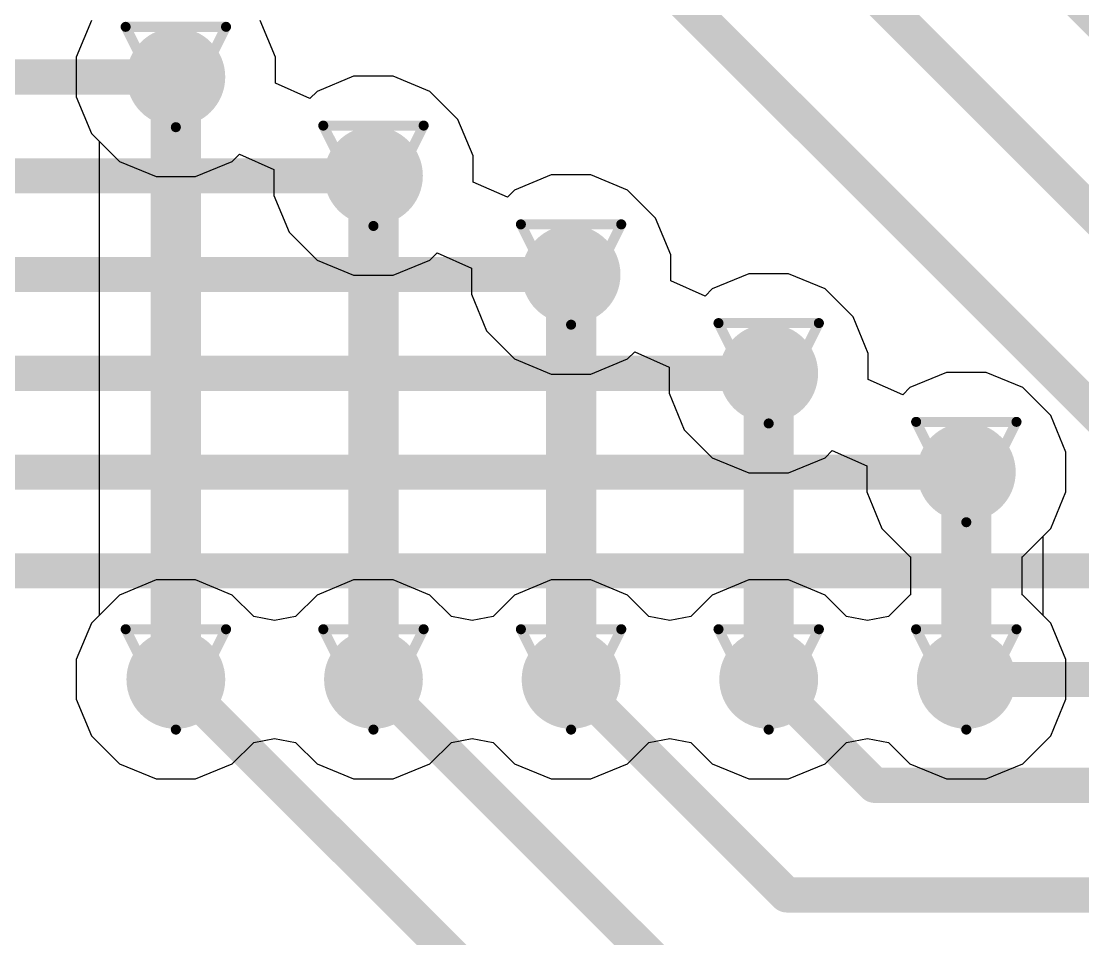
# Model space of a CAD drawing. Header units: inches. Extents: x 0 to 12.2, y 0 to 7.
# Drawn here: x 0.2645 to 0.476, y 2.6924 to 2.8753 of the extents above; entities that cross this region are included whole.
import ezdxf

# ---------------------------------------------------------------- set-up
doc = ezdxf.new("R2010")
doc.units = ezdxf.units.IN
doc.header["$MEASUREMENT"] = 0
for name, color, linetype in [('Bottom Layer', 5, 'Continuous'), ('Drill Drawing', 1, 'Continuous'), ('Layer 1', 16, 'Continuous'), ('Layer 2', 76, 'Continuous'), ('Top Layer', 1, 'Continuous'), ('Via Holes', 16, 'Continuous')]:
    doc.layers.add(name, color=color, linetype=linetype)

msp = doc.modelspace()

# ---------------------------------------------------------------- hatches: boundary and pattern name
at = {"layer": 'Bottom Layer'}
h = msp.add_hatch(color=5, dxfattribs=at)
edge = h.paths.add_edge_path()
edge.add_arc((0.2952741, 2.864175), 0.0098425, 0, 360)
h = msp.add_hatch(color=5, dxfattribs=at)
edge = h.paths.add_edge_path()
edge.add_arc((0.3346442, 2.84449), 0.0098425, 0, 360)
h = msp.add_hatch(color=5, dxfattribs=at)
edge = h.paths.add_edge_path()
edge.add_arc((0.3740142, 2.8248049), 0.0098425, 0, 360)
h = msp.add_hatch(color=5, dxfattribs=at)
edge = h.paths.add_edge_path()
edge.add_arc((0.4133843, 2.8051199), 0.0098425, 0, 360)
h = msp.add_hatch(color=5, dxfattribs=at)
edge = h.paths.add_edge_path()
edge.add_arc((0.4527557, 2.7854362), 0.0098425, 0, 360)
h = msp.add_hatch(color=5, dxfattribs=at)
edge = h.paths.add_edge_path()
edge.add_arc((0.2952754, 2.7440976), 0.0098425, 0, 360)
h = msp.add_hatch(color=5, dxfattribs=at)
edge = h.paths.add_edge_path()
edge.add_arc((0.3346455, 2.7440976), 0.0098425, 0, 360)
h = msp.add_hatch(color=5, dxfattribs=at)
edge = h.paths.add_edge_path()
edge.add_arc((0.3740155, 2.7440976), 0.0098425, 0, 360)
h = msp.add_hatch(color=5, dxfattribs=at)
edge = h.paths.add_edge_path()
edge.add_arc((0.4133856, 2.7440976), 0.0098425, 0, 360)
h = msp.add_hatch(color=5, dxfattribs=at)
edge = h.paths.add_edge_path()
edge.add_arc((0.4527557, 2.7440976), 0.0098425, 0, 360)
at = {"layer": 'Layer 1'}
h = msp.add_hatch(color=16, dxfattribs=at)
edge = h.paths.add_edge_path()
edge.add_arc((0.2952741, 2.864175), 0.0098425, 0, 360)
h = msp.add_hatch(color=16, dxfattribs=at)
edge = h.paths.add_edge_path()
edge.add_arc((0.3346442, 2.84449), 0.0098425, 0, 360)
h = msp.add_hatch(color=16, dxfattribs=at)
edge = h.paths.add_edge_path()
edge.add_arc((0.3740142, 2.8248049), 0.0098425, 0, 360)
h = msp.add_hatch(color=16, dxfattribs=at)
edge = h.paths.add_edge_path()
edge.add_arc((0.4133843, 2.8051199), 0.0098425, 0, 360)
h = msp.add_hatch(color=16, dxfattribs=at)
edge = h.paths.add_edge_path()
edge.add_arc((0.4527557, 2.7854362), 0.0098425, 0, 360)
h = msp.add_hatch(color=16, dxfattribs=at)
edge = h.paths.add_edge_path()
edge.add_arc((0.2952754, 2.7440976), 0.0098425, 0, 360)
h = msp.add_hatch(color=16, dxfattribs=at)
edge = h.paths.add_edge_path()
edge.add_arc((0.3346455, 2.7440976), 0.0098425, 0, 360)
h = msp.add_hatch(color=16, dxfattribs=at)
edge = h.paths.add_edge_path()
edge.add_arc((0.3740155, 2.7440976), 0.0098425, 0, 360)
h = msp.add_hatch(color=16, dxfattribs=at)
edge = h.paths.add_edge_path()
edge.add_arc((0.4133856, 2.7440976), 0.0098425, 0, 360)
h = msp.add_hatch(color=16, dxfattribs=at)
edge = h.paths.add_edge_path()
edge.add_arc((0.4527557, 2.7440976), 0.0098425, 0, 360)
at = {"layer": 'Layer 2'}
h = msp.add_hatch(color=76, dxfattribs=at)
edge = h.paths.add_edge_path()
edge.add_arc((0.2952741, 2.864175), 0.0098425, 0, 360)
h = msp.add_hatch(color=76, dxfattribs=at)
edge = h.paths.add_edge_path()
edge.add_arc((0.3346442, 2.84449), 0.0098425, 0, 360)
h = msp.add_hatch(color=76, dxfattribs=at)
edge = h.paths.add_edge_path()
edge.add_arc((0.3740142, 2.8248049), 0.0098425, 0, 360)
h = msp.add_hatch(color=76, dxfattribs=at)
edge = h.paths.add_edge_path()
edge.add_arc((0.4133843, 2.8051199), 0.0098425, 0, 360)
h = msp.add_hatch(color=76, dxfattribs=at)
edge = h.paths.add_edge_path()
edge.add_arc((0.4527557, 2.7854362), 0.0098425, 0, 360)
h = msp.add_hatch(color=76, dxfattribs=at)
edge = h.paths.add_edge_path()
edge.add_arc((0.2952754, 2.7440976), 0.0098425, 0, 360)
h = msp.add_hatch(color=76, dxfattribs=at)
edge = h.paths.add_edge_path()
edge.add_arc((0.3346455, 2.7440976), 0.0098425, 0, 360)
h = msp.add_hatch(color=76, dxfattribs=at)
edge = h.paths.add_edge_path()
edge.add_arc((0.3740155, 2.7440976), 0.0098425, 0, 360)
h = msp.add_hatch(color=76, dxfattribs=at)
edge = h.paths.add_edge_path()
edge.add_arc((0.4133856, 2.7440976), 0.0098425, 0, 360)
h = msp.add_hatch(color=76, dxfattribs=at)
edge = h.paths.add_edge_path()
edge.add_arc((0.4527557, 2.7440976), 0.0098425, 0, 360)
at = {"layer": 'Top Layer'}
h = msp.add_hatch(color=1, dxfattribs=at)
edge = h.paths.add_edge_path()
edge.add_arc((0.2952741, 2.864175), 0.0098425, 0, 360)
h = msp.add_hatch(color=1, dxfattribs=at)
edge = h.paths.add_edge_path()
edge.add_arc((0.3346442, 2.84449), 0.0098425, 0, 360)
h = msp.add_hatch(color=1, dxfattribs=at)
edge = h.paths.add_edge_path()
edge.add_arc((0.3740142, 2.8248049), 0.0098425, 0, 360)
h = msp.add_hatch(color=1, dxfattribs=at)
edge = h.paths.add_edge_path()
edge.add_arc((0.4133843, 2.8051199), 0.0098425, 0, 360)
h = msp.add_hatch(color=1, dxfattribs=at)
edge = h.paths.add_edge_path()
edge.add_arc((0.4527557, 2.7854362), 0.0098425, 0, 360)
h = msp.add_hatch(color=1, dxfattribs=at)
edge = h.paths.add_edge_path()
edge.add_arc((0.2952754, 2.7440976), 0.0098425, 0, 360)
h = msp.add_hatch(color=1, dxfattribs=at)
edge = h.paths.add_edge_path()
edge.add_arc((0.3346455, 2.7440976), 0.0098425, 0, 360)
h = msp.add_hatch(color=1, dxfattribs=at)
edge = h.paths.add_edge_path()
edge.add_arc((0.3740155, 2.7440976), 0.0098425, 0, 360)
h = msp.add_hatch(color=1, dxfattribs=at)
edge = h.paths.add_edge_path()
edge.add_arc((0.4133856, 2.7440976), 0.0098425, 0, 360)
h = msp.add_hatch(color=1, dxfattribs=at)
edge = h.paths.add_edge_path()
edge.add_arc((0.4527557, 2.7440976), 0.0098425, 0, 360)
at = {"layer": 'Via Holes'}
h = msp.add_hatch(color=7, dxfattribs=at)
edge = h.paths.add_edge_path()
edge.add_arc((0.2952741, 2.864175), 0.0059055, 0, 360)
h = msp.add_hatch(color=7, dxfattribs=at)
edge = h.paths.add_edge_path()
edge.add_arc((0.3346442, 2.84449), 0.0059055, 0, 360)
h = msp.add_hatch(color=7, dxfattribs=at)
edge = h.paths.add_edge_path()
edge.add_arc((0.3740142, 2.8248049), 0.0059055, 0, 360)
h = msp.add_hatch(color=7, dxfattribs=at)
edge = h.paths.add_edge_path()
edge.add_arc((0.4133843, 2.8051199), 0.0059055, 0, 360)
h = msp.add_hatch(color=7, dxfattribs=at)
edge = h.paths.add_edge_path()
edge.add_arc((0.4527557, 2.7854362), 0.0059055, 0, 360)
h = msp.add_hatch(color=7, dxfattribs=at)
edge = h.paths.add_edge_path()
edge.add_arc((0.2952754, 2.7440976), 0.0059055, 0, 360)
h = msp.add_hatch(color=7, dxfattribs=at)
edge = h.paths.add_edge_path()
edge.add_arc((0.3346455, 2.7440976), 0.0059055, 0, 360)
h = msp.add_hatch(color=7, dxfattribs=at)
edge = h.paths.add_edge_path()
edge.add_arc((0.3740155, 2.7440976), 0.0059055, 0, 360)
h = msp.add_hatch(color=7, dxfattribs=at)
edge = h.paths.add_edge_path()
edge.add_arc((0.4133856, 2.7440976), 0.0059055, 0, 360)
h = msp.add_hatch(color=7, dxfattribs=at)
edge = h.paths.add_edge_path()
edge.add_arc((0.4527557, 2.7440976), 0.0059055, 0, 360)

# ---------------------------------------------------------------- linework, layer by layer
at = {"layer": 'Bottom Layer'}
for p, q in [((0.2784525, 2.8754149), (0.2754316, 2.8681219)), ((0.3151166, 2.8681219), (0.3120957, 2.8754149)), ((0.2754316, 2.8681219), (0.2754316, 2.8602281)), ((0.3151166, 2.8629235), (0.3151166, 2.8681219)), ((0.3306973, 2.8643325), (0.3234043, 2.8613116)), ((0.3385911, 2.8643325), (0.3306973, 2.8643325)), ((0.3458841, 2.8613116), (0.3385911, 2.8643325)), ((0.3219723, 2.8598796), (0.3151166, 2.8629235)), ((0.2754316, 2.8602281), (0.2784525, 2.8529351)), ((0.3234043, 2.8613116), (0.3219723, 2.8598796)), ((0.3514658, 2.8557299), (0.3458841, 2.8613116)), ((0.3544867, 2.8484369), (0.3514658, 2.8557299)), ((0.2784525, 2.8529351), (0.2799802, 2.8514074)), ((0.2799802, 2.8514074), (0.2799802, 2.7568639)), ((0.3544867, 2.8432385), (0.3544867, 2.8484369)), ((0.3700673, 2.8446474), (0.3627743, 2.8416265)), ((0.3779611, 2.8446474), (0.3700673, 2.8446474)), ((0.3852541, 2.8416265), (0.3779611, 2.8446474)), ((0.3613424, 2.8401946), (0.3544867, 2.8432385)), ((0.3627743, 2.8416265), (0.3613424, 2.8401946)), ((0.3908358, 2.8360448), (0.3852541, 2.8416265)), ((0.3938567, 2.8287518), (0.3908358, 2.8360448)), ((0.3938567, 2.8235534), (0.3938567, 2.8287518)), ((0.4007124, 2.8205095), (0.3938567, 2.8235534)), ((0.4094374, 2.8249624), (0.4021444, 2.8219415)), ((0.4173312, 2.8249624), (0.4094374, 2.8249624)), ((0.4246242, 2.8219415), (0.4173312, 2.8249624)), ((0.4021444, 2.8219415), (0.4007124, 2.8205095)), ((0.4302059, 2.8163598), (0.4246242, 2.8219415)), ((0.4332268, 2.8090668), (0.4302059, 2.8163598)), ((0.4332268, 2.8038684), (0.4332268, 2.8090668)), ((0.4488088, 2.8052787), (0.4415158, 2.8022578)), ((0.4567026, 2.8052787), (0.4488088, 2.8052787)), ((0.4639956, 2.8022578), (0.4567026, 2.8052787)), ((0.4400825, 2.8008245), (0.4332268, 2.8038684)), ((0.4415158, 2.8022578), (0.4400825, 2.8008245)), ((0.4695773, 2.7966761), (0.4639956, 2.8022578)), ((0.4725982, 2.7893831), (0.4695773, 2.7966761)), ((0.4725982, 2.7814893), (0.4725982, 2.7893831)), ((0.4695773, 2.7741963), (0.4725982, 2.7814893)), ((0.4680496, 2.7726686), (0.4695773, 2.7741963)), ((0.4680496, 2.7568652), (0.4680496, 2.7726686)), ((0.2799802, 2.7568639), (0.2784538, 2.7553375)), ((0.4695773, 2.7553375), (0.4680496, 2.7568652)), ((0.2784538, 2.7553375), (0.2754329, 2.7480445)), ((0.4725982, 2.7480445), (0.4695773, 2.7553375)), ((0.2754329, 2.7480445), (0.2754329, 2.7401507)), ((0.4725982, 2.7401507), (0.4725982, 2.7480445)), ((0.2754329, 2.7401507), (0.2784538, 2.7328577)), ((0.4695773, 2.7328577), (0.4725982, 2.7401507)), ((0.2784538, 2.7328577), (0.2840355, 2.727276)), ((0.4639956, 2.727276), (0.4695773, 2.7328577)), ((0.3065153, 2.727276), (0.3107889, 2.7315496)), ((0.3107889, 2.7315496), (0.3149605, 2.7323252)), ((0.3149605, 2.7323252), (0.319132, 2.7315496)), ((0.319132, 2.7315496), (0.3234056, 2.727276)), ((0.3458854, 2.727276), (0.3501589, 2.7315495)), ((0.3501589, 2.7315495), (0.3543305, 2.7323252)), ((0.3543305, 2.7323252), (0.3585021, 2.7315495)), ((0.3585021, 2.7315495), (0.3627756, 2.727276)), ((0.3852554, 2.727276), (0.389529, 2.7315496)), ((0.389529, 2.7315496), (0.3937006, 2.7323252)), ((0.3937006, 2.7323252), (0.3978721, 2.7315496)), ((0.3978721, 2.7315496), (0.4021457, 2.727276)), ((0.4246255, 2.727276), (0.4288991, 2.7315496)), ((0.4288991, 2.7315496), (0.4330707, 2.7323252)), ((0.4330707, 2.7323252), (0.4372422, 2.7315496)), ((0.4372422, 2.7315496), (0.4415158, 2.727276)), ((0.2840355, 2.727276), (0.2913285, 2.7242551)), ((0.2992223, 2.7242551), (0.3065153, 2.727276)), ((0.3234056, 2.727276), (0.3306986, 2.7242551)), ((0.3385924, 2.7242551), (0.3458854, 2.727276)), ((0.3627756, 2.727276), (0.3700686, 2.7242551)), ((0.3779624, 2.7242551), (0.3852554, 2.727276)), ((0.4021457, 2.727276), (0.4094387, 2.7242551)), ((0.4173325, 2.7242551), (0.4246255, 2.727276)), ((0.4415158, 2.727276), (0.4488088, 2.7242551)), ((0.4567026, 2.7242551), (0.4639956, 2.727276)), ((0.2913285, 2.7242551), (0.2992223, 2.7242551)), ((0.3306986, 2.7242551), (0.3385924, 2.7242551)), ((0.3700686, 2.7242551), (0.3779624, 2.7242551)), ((0.4094387, 2.7242551), (0.4173325, 2.7242551)), ((0.4488088, 2.7242551), (0.4567026, 2.7242551))]:
    msp.add_line(p, q, dxfattribs=at)
for points in [[(0.2952741, 2.7440989, 0.01, 0.01, 0), (0.2952741, 2.864175, 0.01, 0.01, 0)], [(0.3346442, 2.7440989, 0.01, 0.01, 0), (0.3346442, 2.84449, 0.01, 0.01, 0)], [(0.3740142, 2.7440989, 0.01, 0.01, 0), (0.3740142, 2.8248049, 0.01, 0.01, 0)], [(0.4133843, 2.7440989, 0.01, 0.01, 0), (0.4133843, 2.8051199, 0.01, 0.01, 0)], [(0.4527557, 2.7440976, 0.01, 0.01, 0), (0.4527557, 2.7854362, 0.01, 0.01, 0)], [(0.2952741, 2.7440989, 0.01, 0.01, 0), (0.2952754, 2.7440976, 0.01, 0.01, 0)], [(0.3346442, 2.7440989, 0.01, 0.01, 0), (0.3346455, 2.7440976, 0.01, 0.01, 0)], [(0.3740142, 2.7440989, 0.01, 0.01, 0), (0.3740155, 2.7440976, 0.01, 0.01, 0)], [(0.4133843, 2.7440989, 0.01, 0.01, 0), (0.4133856, 2.7440976, 0.01, 0.01, 0)]]:
    msp.add_lwpolyline(points, format="xyseb", dxfattribs=at)
for points in [[(0.2927741, 2.864175, 0.005, 0.005, 1), (0.2977741, 2.864175, 0.005, 0.005, 1)], [(0.3321442, 2.84449, 0.005, 0.005, 1), (0.3371442, 2.84449, 0.005, 0.005, 1)], [(0.3715142, 2.8248049, 0.005, 0.005, 1), (0.3765142, 2.8248049, 0.005, 0.005, 1)], [(0.4108843, 2.8051199, 0.005, 0.005, 1), (0.4158843, 2.8051199, 0.005, 0.005, 1)], [(0.4502557, 2.7854362, 0.005, 0.005, 1), (0.4552557, 2.7854362, 0.005, 0.005, 1)], [(0.2927741, 2.7440989, 0.005, 0.005, 1), (0.2977741, 2.7440989, 0.005, 0.005, 1)], [(0.2927741, 2.7440989, 0.005, 0.005, 1), (0.2977741, 2.7440989, 0.005, 0.005, 1)], [(0.2927754, 2.7440976, 0.005, 0.005, 1), (0.2977754, 2.7440976, 0.005, 0.005, 1)], [(0.3321442, 2.7440989, 0.005, 0.005, 1), (0.3371442, 2.7440989, 0.005, 0.005, 1)], [(0.3321442, 2.7440989, 0.005, 0.005, 1), (0.3371442, 2.7440989, 0.005, 0.005, 1)], [(0.3321455, 2.7440976, 0.005, 0.005, 1), (0.3371455, 2.7440976, 0.005, 0.005, 1)], [(0.3715142, 2.7440989, 0.005, 0.005, 1), (0.3765142, 2.7440989, 0.005, 0.005, 1)], [(0.3715142, 2.7440989, 0.005, 0.005, 1), (0.3765142, 2.7440989, 0.005, 0.005, 1)], [(0.3715155, 2.7440976, 0.005, 0.005, 1), (0.3765155, 2.7440976, 0.005, 0.005, 1)], [(0.4108843, 2.7440989, 0.005, 0.005, 1), (0.4158843, 2.7440989, 0.005, 0.005, 1)], [(0.4108843, 2.7440989, 0.005, 0.005, 1), (0.4158843, 2.7440989, 0.005, 0.005, 1)], [(0.4108856, 2.7440976, 0.005, 0.005, 1), (0.4158856, 2.7440976, 0.005, 0.005, 1)], [(0.4502557, 2.7440976, 0.005, 0.005, 1), (0.4552557, 2.7440976, 0.005, 0.005, 1)]]:
    msp.add_lwpolyline(points, format="xyseb", close=True, dxfattribs=at)
at = {"layer": 'Drill Drawing'}
for points in [[(0.2852741, 2.874175, 0.002, 0.002, 0), (0.3052741, 2.874175, 0.002, 0.002, 0)], [(0.2852741, 2.874175, 0.002, 0.002, 0), (0.2952741, 2.854175, 0.002, 0.002, 0)], [(0.2952741, 2.854175, 0.002, 0.002, 0), (0.3052741, 2.874175, 0.002, 0.002, 0)], [(0.3246442, 2.85449, 0.002, 0.002, 0), (0.3446442, 2.85449, 0.002, 0.002, 0)], [(0.3246442, 2.85449, 0.002, 0.002, 0), (0.3346442, 2.83449, 0.002, 0.002, 0)], [(0.3346442, 2.83449, 0.002, 0.002, 0), (0.3446442, 2.85449, 0.002, 0.002, 0)], [(0.3640142, 2.8348049, 0.002, 0.002, 0), (0.3840142, 2.8348049, 0.002, 0.002, 0)], [(0.3640142, 2.8348049, 0.002, 0.002, 0), (0.3740142, 2.8148049, 0.002, 0.002, 0)], [(0.3740142, 2.8148049, 0.002, 0.002, 0), (0.3840142, 2.8348049, 0.002, 0.002, 0)], [(0.4033843, 2.8151199, 0.002, 0.002, 0), (0.4233843, 2.8151199, 0.002, 0.002, 0)], [(0.4033843, 2.8151199, 0.002, 0.002, 0), (0.4133843, 2.7951199, 0.002, 0.002, 0)], [(0.4133843, 2.7951199, 0.002, 0.002, 0), (0.4233843, 2.8151199, 0.002, 0.002, 0)], [(0.4427557, 2.7954362, 0.002, 0.002, 0), (0.4627557, 2.7954362, 0.002, 0.002, 0)], [(0.4427557, 2.7954362, 0.002, 0.002, 0), (0.4527557, 2.7754362, 0.002, 0.002, 0)], [(0.4527557, 2.7754362, 0.002, 0.002, 0), (0.4627557, 2.7954362, 0.002, 0.002, 0)], [(0.2852754, 2.7540976, 0.002, 0.002, 0), (0.3052754, 2.7540976, 0.002, 0.002, 0)], [(0.2852754, 2.7540976, 0.002, 0.002, 0), (0.2952754, 2.7340976, 0.002, 0.002, 0)], [(0.2952754, 2.7340976, 0.002, 0.002, 0), (0.3052754, 2.7540976, 0.002, 0.002, 0)], [(0.3246455, 2.7540976, 0.002, 0.002, 0), (0.3446455, 2.7540976, 0.002, 0.002, 0)], [(0.3246455, 2.7540976, 0.002, 0.002, 0), (0.3346455, 2.7340976, 0.002, 0.002, 0)], [(0.3346455, 2.7340976, 0.002, 0.002, 0), (0.3446455, 2.7540976, 0.002, 0.002, 0)], [(0.3640155, 2.7540976, 0.002, 0.002, 0), (0.3840155, 2.7540976, 0.002, 0.002, 0)], [(0.3640155, 2.7540976, 0.002, 0.002, 0), (0.3740155, 2.7340976, 0.002, 0.002, 0)], [(0.3740155, 2.7340976, 0.002, 0.002, 0), (0.3840155, 2.7540976, 0.002, 0.002, 0)], [(0.4033856, 2.7540976, 0.002, 0.002, 0), (0.4233856, 2.7540976, 0.002, 0.002, 0)], [(0.4033856, 2.7540976, 0.002, 0.002, 0), (0.4133856, 2.7340976, 0.002, 0.002, 0)], [(0.4133856, 2.7340976, 0.002, 0.002, 0), (0.4233856, 2.7540976, 0.002, 0.002, 0)], [(0.4427557, 2.7540976, 0.002, 0.002, 0), (0.4627557, 2.7540976, 0.002, 0.002, 0)], [(0.4427557, 2.7540976, 0.002, 0.002, 0), (0.4527557, 2.7340976, 0.002, 0.002, 0)], [(0.4527557, 2.7340976, 0.002, 0.002, 0), (0.4627557, 2.7540976, 0.002, 0.002, 0)]]:
    msp.add_lwpolyline(points, format="xyseb", dxfattribs=at)
for points in [[(0.2847741, 2.874175, 0.001, 0.001, 1), (0.2857741, 2.874175, 0.001, 0.001, 1)], [(0.2847741, 2.874175, 0.001, 0.001, 1), (0.2857741, 2.874175, 0.001, 0.001, 1)], [(0.3047741, 2.874175, 0.001, 0.001, 1), (0.3057741, 2.874175, 0.001, 0.001, 1)], [(0.3047741, 2.874175, 0.001, 0.001, 1), (0.3057741, 2.874175, 0.001, 0.001, 1)], [(0.2947741, 2.854175, 0.001, 0.001, 1), (0.2957741, 2.854175, 0.001, 0.001, 1)], [(0.2947741, 2.854175, 0.001, 0.001, 1), (0.2957741, 2.854175, 0.001, 0.001, 1)], [(0.3241442, 2.85449, 0.001, 0.001, 1), (0.3251442, 2.85449, 0.001, 0.001, 1)], [(0.3241442, 2.85449, 0.001, 0.001, 1), (0.3251442, 2.85449, 0.001, 0.001, 1)], [(0.3441442, 2.85449, 0.001, 0.001, 1), (0.3451442, 2.85449, 0.001, 0.001, 1)], [(0.3441442, 2.85449, 0.001, 0.001, 1), (0.3451442, 2.85449, 0.001, 0.001, 1)], [(0.3341442, 2.83449, 0.001, 0.001, 1), (0.3351442, 2.83449, 0.001, 0.001, 1)], [(0.3341442, 2.83449, 0.001, 0.001, 1), (0.3351442, 2.83449, 0.001, 0.001, 1)], [(0.3635142, 2.8348049, 0.001, 0.001, 1), (0.3645142, 2.8348049, 0.001, 0.001, 1)], [(0.3635142, 2.8348049, 0.001, 0.001, 1), (0.3645142, 2.8348049, 0.001, 0.001, 1)], [(0.3835142, 2.8348049, 0.001, 0.001, 1), (0.3845142, 2.8348049, 0.001, 0.001, 1)], [(0.3835142, 2.8348049, 0.001, 0.001, 1), (0.3845142, 2.8348049, 0.001, 0.001, 1)], [(0.3735142, 2.8148049, 0.001, 0.001, 1), (0.3745142, 2.8148049, 0.001, 0.001, 1)], [(0.3735142, 2.8148049, 0.001, 0.001, 1), (0.3745142, 2.8148049, 0.001, 0.001, 1)], [(0.4028843, 2.8151199, 0.001, 0.001, 1), (0.4038843, 2.8151199, 0.001, 0.001, 1)], [(0.4028843, 2.8151199, 0.001, 0.001, 1), (0.4038843, 2.8151199, 0.001, 0.001, 1)], [(0.4228843, 2.8151199, 0.001, 0.001, 1), (0.4238843, 2.8151199, 0.001, 0.001, 1)], [(0.4228843, 2.8151199, 0.001, 0.001, 1), (0.4238843, 2.8151199, 0.001, 0.001, 1)], [(0.4128843, 2.7951199, 0.001, 0.001, 1), (0.4138843, 2.7951199, 0.001, 0.001, 1)], [(0.4128843, 2.7951199, 0.001, 0.001, 1), (0.4138843, 2.7951199, 0.001, 0.001, 1)], [(0.4422557, 2.7954362, 0.001, 0.001, 1), (0.4432557, 2.7954362, 0.001, 0.001, 1)], [(0.4422557, 2.7954362, 0.001, 0.001, 1), (0.4432557, 2.7954362, 0.001, 0.001, 1)], [(0.4622557, 2.7954362, 0.001, 0.001, 1), (0.4632557, 2.7954362, 0.001, 0.001, 1)], [(0.4622557, 2.7954362, 0.001, 0.001, 1), (0.4632557, 2.7954362, 0.001, 0.001, 1)], [(0.4522557, 2.7754362, 0.001, 0.001, 1), (0.4532557, 2.7754362, 0.001, 0.001, 1)], [(0.4522557, 2.7754362, 0.001, 0.001, 1), (0.4532557, 2.7754362, 0.001, 0.001, 1)], [(0.2847754, 2.7540976, 0.001, 0.001, 1), (0.2857754, 2.7540976, 0.001, 0.001, 1)], [(0.2847754, 2.7540976, 0.001, 0.001, 1), (0.2857754, 2.7540976, 0.001, 0.001, 1)], [(0.3047754, 2.7540976, 0.001, 0.001, 1), (0.3057754, 2.7540976, 0.001, 0.001, 1)], [(0.3047754, 2.7540976, 0.001, 0.001, 1), (0.3057754, 2.7540976, 0.001, 0.001, 1)], [(0.3241455, 2.7540976, 0.001, 0.001, 1), (0.3251455, 2.7540976, 0.001, 0.001, 1)], [(0.3241455, 2.7540976, 0.001, 0.001, 1), (0.3251455, 2.7540976, 0.001, 0.001, 1)], [(0.3441455, 2.7540976, 0.001, 0.001, 1), (0.3451455, 2.7540976, 0.001, 0.001, 1)], [(0.3441455, 2.7540976, 0.001, 0.001, 1), (0.3451455, 2.7540976, 0.001, 0.001, 1)], [(0.3635155, 2.7540976, 0.001, 0.001, 1), (0.3645155, 2.7540976, 0.001, 0.001, 1)], [(0.3635155, 2.7540976, 0.001, 0.001, 1), (0.3645155, 2.7540976, 0.001, 0.001, 1)], [(0.3835155, 2.7540976, 0.001, 0.001, 1), (0.3845155, 2.7540976, 0.001, 0.001, 1)], [(0.3835155, 2.7540976, 0.001, 0.001, 1), (0.3845155, 2.7540976, 0.001, 0.001, 1)], [(0.4028856, 2.7540976, 0.001, 0.001, 1), (0.4038856, 2.7540976, 0.001, 0.001, 1)], [(0.4028856, 2.7540976, 0.001, 0.001, 1), (0.4038856, 2.7540976, 0.001, 0.001, 1)], [(0.4228856, 2.7540976, 0.001, 0.001, 1), (0.4238856, 2.7540976, 0.001, 0.001, 1)], [(0.4228856, 2.7540976, 0.001, 0.001, 1), (0.4238856, 2.7540976, 0.001, 0.001, 1)], [(0.4422557, 2.7540976, 0.001, 0.001, 1), (0.4432557, 2.7540976, 0.001, 0.001, 1)], [(0.4422557, 2.7540976, 0.001, 0.001, 1), (0.4432557, 2.7540976, 0.001, 0.001, 1)], [(0.4622557, 2.7540976, 0.001, 0.001, 1), (0.4632557, 2.7540976, 0.001, 0.001, 1)], [(0.4622557, 2.7540976, 0.001, 0.001, 1), (0.4632557, 2.7540976, 0.001, 0.001, 1)], [(0.2947754, 2.7340976, 0.001, 0.001, 1), (0.2957754, 2.7340976, 0.001, 0.001, 1)], [(0.2947754, 2.7340976, 0.001, 0.001, 1), (0.2957754, 2.7340976, 0.001, 0.001, 1)], [(0.3341455, 2.7340976, 0.001, 0.001, 1), (0.3351455, 2.7340976, 0.001, 0.001, 1)], [(0.3341455, 2.7340976, 0.001, 0.001, 1), (0.3351455, 2.7340976, 0.001, 0.001, 1)], [(0.3735155, 2.7340976, 0.001, 0.001, 1), (0.3745155, 2.7340976, 0.001, 0.001, 1)], [(0.3735155, 2.7340976, 0.001, 0.001, 1), (0.3745155, 2.7340976, 0.001, 0.001, 1)], [(0.4128856, 2.7340976, 0.001, 0.001, 1), (0.4138856, 2.7340976, 0.001, 0.001, 1)], [(0.4128856, 2.7340976, 0.001, 0.001, 1), (0.4138856, 2.7340976, 0.001, 0.001, 1)], [(0.4522557, 2.7340976, 0.001, 0.001, 1), (0.4532557, 2.7340976, 0.001, 0.001, 1)], [(0.4522557, 2.7340976, 0.001, 0.001, 1), (0.4532557, 2.7340976, 0.001, 0.001, 1)]]:
    msp.add_lwpolyline(points, format="xyseb", close=True, dxfattribs=at)
at = {"layer": 'Layer 1'}
for p, q in [((0.2784525, 2.8754149), (0.2754316, 2.8681219)), ((0.3151166, 2.8681219), (0.3120957, 2.8754149)), ((0.2754316, 2.8681219), (0.2754316, 2.8602281)), ((0.3151166, 2.8629235), (0.3151166, 2.8681219)), ((0.3306973, 2.8643325), (0.3234043, 2.8613116)), ((0.3385911, 2.8643325), (0.3306973, 2.8643325)), ((0.3458841, 2.8613116), (0.3385911, 2.8643325)), ((0.3219723, 2.8598796), (0.3151166, 2.8629235)), ((0.2754316, 2.8602281), (0.2784525, 2.8529351)), ((0.3234043, 2.8613116), (0.3219723, 2.8598796)), ((0.3514658, 2.8557299), (0.3458841, 2.8613116)), ((0.3544867, 2.8484369), (0.3514658, 2.8557299)), ((0.2784525, 2.8529351), (0.2840342, 2.8473534)), ((0.306514, 2.8473534), (0.307946, 2.8487854)), ((0.307946, 2.8487854), (0.3148017, 2.8457415)), ((0.2840342, 2.8473534), (0.2913272, 2.8443325)), ((0.299221, 2.8443325), (0.306514, 2.8473534)), ((0.3544867, 2.8432385), (0.3544867, 2.8484369)), ((0.3148017, 2.8457415), (0.3148017, 2.8405431)), ((0.3700673, 2.8446474), (0.3627743, 2.8416265)), ((0.3779611, 2.8446474), (0.3700673, 2.8446474)), ((0.3852541, 2.8416265), (0.3779611, 2.8446474)), ((0.2913272, 2.8443325), (0.299221, 2.8443325)), ((0.3613424, 2.8401946), (0.3544867, 2.8432385)), ((0.3148017, 2.8405431), (0.3178226, 2.8332501)), ((0.3627743, 2.8416265), (0.3613424, 2.8401946)), ((0.3908358, 2.8360448), (0.3852541, 2.8416265)), ((0.3938567, 2.8287518), (0.3908358, 2.8360448)), ((0.3178226, 2.8332501), (0.3234043, 2.8276684)), ((0.3234043, 2.8276684), (0.3306973, 2.8246475)), ((0.3385911, 2.8246475), (0.3458841, 2.8276684)), ((0.3458841, 2.8276684), (0.347316, 2.8291003)), ((0.347316, 2.8291003), (0.3541717, 2.8260564)), ((0.3938567, 2.8235534), (0.3938567, 2.8287518)), ((0.3541717, 2.8260564), (0.3541717, 2.820858)), ((0.3306973, 2.8246475), (0.3385911, 2.8246475)), ((0.4007124, 2.8205095), (0.3938567, 2.8235534)), ((0.4094374, 2.8249624), (0.4021444, 2.8219415)), ((0.4173312, 2.8249624), (0.4094374, 2.8249624)), ((0.4246242, 2.8219415), (0.4173312, 2.8249624)), ((0.4021444, 2.8219415), (0.4007124, 2.8205095)), ((0.4302059, 2.8163598), (0.4246242, 2.8219415)), ((0.3541717, 2.820858), (0.3571926, 2.813565)), ((0.4332268, 2.8090668), (0.4302059, 2.8163598)), ((0.3571926, 2.813565), (0.3627743, 2.8079833)), ((0.3852541, 2.8079833), (0.3866861, 2.8094153)), ((0.3866861, 2.8094153), (0.3935418, 2.8063714)), ((0.4332268, 2.8038684), (0.4332268, 2.8090668)), ((0.3627743, 2.8079833), (0.3700673, 2.8049624)), ((0.3779611, 2.8049624), (0.3852541, 2.8079833)), ((0.3700673, 2.8049624), (0.3779611, 2.8049624)), ((0.3935418, 2.8063714), (0.3935418, 2.801173)), ((0.4488088, 2.8052787), (0.4415158, 2.8022578)), ((0.4567026, 2.8052787), (0.4488088, 2.8052787)), ((0.4639956, 2.8022578), (0.4567026, 2.8052787)), ((0.4400825, 2.8008245), (0.4332268, 2.8038684)), ((0.4415158, 2.8022578), (0.4400825, 2.8008245)), ((0.4695773, 2.7966761), (0.4639956, 2.8022578)), ((0.3935418, 2.801173), (0.3965627, 2.79388)), ((0.4725982, 2.7893831), (0.4695773, 2.7966761)), ((0.3965627, 2.79388), (0.4021444, 2.7882983)), ((0.4246242, 2.7882983), (0.4260575, 2.7897316)), ((0.4260575, 2.7897316), (0.4329132, 2.7866877)), ((0.4021444, 2.7882983), (0.4094374, 2.7852774)), ((0.4173312, 2.7852774), (0.4246242, 2.7882983)), ((0.4725982, 2.7814893), (0.4725982, 2.7893831)), ((0.4329132, 2.7866877), (0.4329132, 2.7814893)), ((0.4094374, 2.7852774), (0.4173312, 2.7852774)), ((0.4329132, 2.7814893), (0.4359341, 2.7741963)), ((0.4695773, 2.7741963), (0.4725982, 2.7814893)), ((0.4359341, 2.7741963), (0.4415158, 2.7686146)), ((0.4639956, 2.7686146), (0.4695773, 2.7741963)), ((0.4415158, 2.7686146), (0.441659, 2.7685553)), ((0.441659, 2.7685553), (0.441659, 2.7609785)), ((0.4638524, 2.7685553), (0.4639956, 2.7686146)), ((0.4638524, 2.7609785), (0.4638524, 2.7685553)), ((0.2913285, 2.7639401), (0.2840355, 2.7609192)), ((0.2992223, 2.7639401), (0.2913285, 2.7639401)), ((0.3065153, 2.7609192), (0.2992223, 2.7639401)), ((0.3306986, 2.7639401), (0.3234056, 2.7609192)), ((0.3385924, 2.7639401), (0.3306986, 2.7639401)), ((0.3458854, 2.7609192), (0.3385924, 2.7639401)), ((0.3700686, 2.7639401), (0.3627756, 2.7609192)), ((0.3779624, 2.7639401), (0.3700686, 2.7639401)), ((0.3852554, 2.7609192), (0.3779624, 2.7639401)), ((0.4094387, 2.7639401), (0.4021457, 2.7609192)), ((0.4173325, 2.7639401), (0.4094387, 2.7639401)), ((0.4246255, 2.7609192), (0.4173325, 2.7639401)), ((0.2840355, 2.7609192), (0.2784538, 2.7553375)), ((0.3107889, 2.7566456), (0.3065153, 2.7609192)), ((0.3234056, 2.7609192), (0.319132, 2.7566456)), ((0.3501589, 2.7566457), (0.3458854, 2.7609192)), ((0.3627756, 2.7609192), (0.3585021, 2.7566457)), ((0.389529, 2.7566456), (0.3852554, 2.7609192)), ((0.4021457, 2.7609192), (0.3978721, 2.7566456)), ((0.4288991, 2.7566456), (0.4246255, 2.7609192)), ((0.4415158, 2.7609192), (0.4372422, 2.7566456)), ((0.441659, 2.7609785), (0.4415158, 2.7609192)), ((0.4639956, 2.7609192), (0.4638524, 2.7609785)), ((0.4695773, 2.7553375), (0.4639956, 2.7609192)), ((0.3149604, 2.75587), (0.3107889, 2.7566456)), ((0.319132, 2.7566456), (0.3149604, 2.75587)), ((0.3543305, 2.75587), (0.3501589, 2.7566457)), ((0.3585021, 2.7566457), (0.3543305, 2.75587)), ((0.3937005, 2.75587), (0.389529, 2.7566456)), ((0.3978721, 2.7566456), (0.3937005, 2.75587)), ((0.4330706, 2.75587), (0.4288991, 2.7566456)), ((0.4372422, 2.7566456), (0.4330706, 2.75587)), ((0.2784538, 2.7553375), (0.2754329, 2.7480445)), ((0.4725982, 2.7480445), (0.4695773, 2.7553375)), ((0.2754329, 2.7480445), (0.2754329, 2.7401507)), ((0.4725982, 2.7401507), (0.4725982, 2.7480445)), ((0.2754329, 2.7401507), (0.2784538, 2.7328577)), ((0.4695773, 2.7328577), (0.4725982, 2.7401507)), ((0.2784538, 2.7328577), (0.2840355, 2.727276)), ((0.4639956, 2.727276), (0.4695773, 2.7328577)), ((0.3065153, 2.727276), (0.3107889, 2.7315496)), ((0.3107889, 2.7315496), (0.3149605, 2.7323252)), ((0.3149605, 2.7323252), (0.319132, 2.7315496)), ((0.319132, 2.7315496), (0.3234056, 2.727276)), ((0.3458854, 2.727276), (0.3501589, 2.7315495)), ((0.3501589, 2.7315495), (0.3543305, 2.7323252)), ((0.3543305, 2.7323252), (0.3585021, 2.7315495)), ((0.3585021, 2.7315495), (0.3627756, 2.727276)), ((0.3852554, 2.727276), (0.389529, 2.7315496)), ((0.389529, 2.7315496), (0.3937006, 2.7323252)), ((0.3937006, 2.7323252), (0.3978721, 2.7315496)), ((0.3978721, 2.7315496), (0.4021457, 2.727276)), ((0.4246255, 2.727276), (0.4288991, 2.7315496)), ((0.4288991, 2.7315496), (0.4330707, 2.7323252)), ((0.4330707, 2.7323252), (0.4372422, 2.7315496)), ((0.4372422, 2.7315496), (0.4415158, 2.727276)), ((0.2840355, 2.727276), (0.2913285, 2.7242551)), ((0.2992223, 2.7242551), (0.3065153, 2.727276)), ((0.3234056, 2.727276), (0.3306986, 2.7242551)), ((0.3385924, 2.7242551), (0.3458854, 2.727276)), ((0.3627756, 2.727276), (0.3700686, 2.7242551)), ((0.3779624, 2.7242551), (0.3852554, 2.727276)), ((0.4021457, 2.727276), (0.4094387, 2.7242551)), ((0.4173325, 2.7242551), (0.4246255, 2.727276)), ((0.4415158, 2.727276), (0.4488088, 2.7242551)), ((0.4567026, 2.7242551), (0.4639956, 2.727276)), ((0.2913285, 2.7242551), (0.2992223, 2.7242551)), ((0.3306986, 2.7242551), (0.3385924, 2.7242551)), ((0.3700686, 2.7242551), (0.3779624, 2.7242551)), ((0.4094387, 2.7242551), (0.4173325, 2.7242551)), ((0.4488088, 2.7242551), (0.4567026, 2.7242551))]:
    msp.add_line(p, q, dxfattribs=at)
at = {"layer": 'Layer 2'}
for p, q in [((0.2784525, 2.8754149), (0.2754316, 2.8681219)), ((0.3151166, 2.8681219), (0.3120957, 2.8754149)), ((0.2754316, 2.8681219), (0.2754316, 2.8602281)), ((0.3151166, 2.8629235), (0.3151166, 2.8681219)), ((0.3306973, 2.8643325), (0.3234043, 2.8613116)), ((0.3385911, 2.8643325), (0.3306973, 2.8643325)), ((0.3458841, 2.8613116), (0.3385911, 2.8643325)), ((0.3219723, 2.8598796), (0.3151166, 2.8629235)), ((0.2754316, 2.8602281), (0.2784525, 2.8529351)), ((0.3234043, 2.8613116), (0.3219723, 2.8598796)), ((0.3514658, 2.8557299), (0.3458841, 2.8613116)), ((0.3544867, 2.8484369), (0.3514658, 2.8557299)), ((0.2784525, 2.8529351), (0.2840342, 2.8473534)), ((0.306514, 2.8473534), (0.307946, 2.8487854)), ((0.307946, 2.8487854), (0.3148017, 2.8457415)), ((0.2840342, 2.8473534), (0.2913272, 2.8443325)), ((0.299221, 2.8443325), (0.306514, 2.8473534)), ((0.3544867, 2.8432385), (0.3544867, 2.8484369)), ((0.3148017, 2.8457415), (0.3148017, 2.8405431)), ((0.3700673, 2.8446474), (0.3627743, 2.8416265)), ((0.3779611, 2.8446474), (0.3700673, 2.8446474)), ((0.3852541, 2.8416265), (0.3779611, 2.8446474)), ((0.2913272, 2.8443325), (0.299221, 2.8443325)), ((0.3613424, 2.8401946), (0.3544867, 2.8432385)), ((0.3148017, 2.8405431), (0.3178226, 2.8332501)), ((0.3627743, 2.8416265), (0.3613424, 2.8401946)), ((0.3908358, 2.8360448), (0.3852541, 2.8416265)), ((0.3938567, 2.8287518), (0.3908358, 2.8360448)), ((0.3178226, 2.8332501), (0.3234043, 2.8276684)), ((0.3234043, 2.8276684), (0.3306973, 2.8246475)), ((0.3385911, 2.8246475), (0.3458841, 2.8276684)), ((0.3458841, 2.8276684), (0.347316, 2.8291003)), ((0.347316, 2.8291003), (0.3541717, 2.8260564)), ((0.3938567, 2.8235534), (0.3938567, 2.8287518)), ((0.3541717, 2.8260564), (0.3541717, 2.820858)), ((0.3306973, 2.8246475), (0.3385911, 2.8246475)), ((0.4007124, 2.8205095), (0.3938567, 2.8235534)), ((0.4094374, 2.8249624), (0.4021444, 2.8219415)), ((0.4173312, 2.8249624), (0.4094374, 2.8249624)), ((0.4246242, 2.8219415), (0.4173312, 2.8249624)), ((0.4021444, 2.8219415), (0.4007124, 2.8205095)), ((0.4302059, 2.8163598), (0.4246242, 2.8219415)), ((0.3541717, 2.820858), (0.3571926, 2.813565)), ((0.4332268, 2.8090668), (0.4302059, 2.8163598)), ((0.3571926, 2.813565), (0.3627743, 2.8079833)), ((0.3852541, 2.8079833), (0.3866861, 2.8094153)), ((0.3866861, 2.8094153), (0.3935418, 2.8063714)), ((0.4332268, 2.8038684), (0.4332268, 2.8090668)), ((0.3627743, 2.8079833), (0.3700673, 2.8049624)), ((0.3779611, 2.8049624), (0.3852541, 2.8079833)), ((0.3700673, 2.8049624), (0.3779611, 2.8049624)), ((0.3935418, 2.8063714), (0.3935418, 2.801173)), ((0.4488088, 2.8052787), (0.4415158, 2.8022578)), ((0.4567026, 2.8052787), (0.4488088, 2.8052787)), ((0.4639956, 2.8022578), (0.4567026, 2.8052787)), ((0.4400825, 2.8008245), (0.4332268, 2.8038684)), ((0.4415158, 2.8022578), (0.4400825, 2.8008245)), ((0.4695773, 2.7966761), (0.4639956, 2.8022578)), ((0.3935418, 2.801173), (0.3965627, 2.79388)), ((0.4725982, 2.7893831), (0.4695773, 2.7966761)), ((0.3965627, 2.79388), (0.4021444, 2.7882983)), ((0.4246242, 2.7882983), (0.4260575, 2.7897316)), ((0.4260575, 2.7897316), (0.4329132, 2.7866877)), ((0.4021444, 2.7882983), (0.4094374, 2.7852774)), ((0.4173312, 2.7852774), (0.4246242, 2.7882983)), ((0.4725982, 2.7814893), (0.4725982, 2.7893831)), ((0.4329132, 2.7866877), (0.4329132, 2.7814893)), ((0.4094374, 2.7852774), (0.4173312, 2.7852774)), ((0.4329132, 2.7814893), (0.4359341, 2.7741963)), ((0.4695773, 2.7741963), (0.4725982, 2.7814893)), ((0.4359341, 2.7741963), (0.4415158, 2.7686146)), ((0.4639956, 2.7686146), (0.4695773, 2.7741963)), ((0.4415158, 2.7686146), (0.441659, 2.7685553)), ((0.441659, 2.7685553), (0.441659, 2.7609785)), ((0.4638524, 2.7685553), (0.4639956, 2.7686146)), ((0.4638524, 2.7609785), (0.4638524, 2.7685553)), ((0.2913285, 2.7639401), (0.2840355, 2.7609192)), ((0.2992223, 2.7639401), (0.2913285, 2.7639401)), ((0.3065153, 2.7609192), (0.2992223, 2.7639401)), ((0.3306986, 2.7639401), (0.3234056, 2.7609192)), ((0.3385924, 2.7639401), (0.3306986, 2.7639401)), ((0.3458854, 2.7609192), (0.3385924, 2.7639401)), ((0.3700686, 2.7639401), (0.3627756, 2.7609192)), ((0.3779624, 2.7639401), (0.3700686, 2.7639401)), ((0.3852554, 2.7609192), (0.3779624, 2.7639401)), ((0.4094387, 2.7639401), (0.4021457, 2.7609192)), ((0.4173325, 2.7639401), (0.4094387, 2.7639401)), ((0.4246255, 2.7609192), (0.4173325, 2.7639401)), ((0.2840355, 2.7609192), (0.2784538, 2.7553375)), ((0.3107889, 2.7566456), (0.3065153, 2.7609192)), ((0.3234056, 2.7609192), (0.319132, 2.7566456)), ((0.3501589, 2.7566457), (0.3458854, 2.7609192)), ((0.3627756, 2.7609192), (0.3585021, 2.7566457)), ((0.389529, 2.7566456), (0.3852554, 2.7609192)), ((0.4021457, 2.7609192), (0.3978721, 2.7566456)), ((0.4288991, 2.7566456), (0.4246255, 2.7609192)), ((0.4415158, 2.7609192), (0.4372422, 2.7566456)), ((0.441659, 2.7609785), (0.4415158, 2.7609192)), ((0.4639956, 2.7609192), (0.4638524, 2.7609785)), ((0.4695773, 2.7553375), (0.4639956, 2.7609192)), ((0.3149604, 2.75587), (0.3107889, 2.7566456)), ((0.319132, 2.7566456), (0.3149604, 2.75587)), ((0.3543305, 2.75587), (0.3501589, 2.7566457)), ((0.3585021, 2.7566457), (0.3543305, 2.75587)), ((0.3937005, 2.75587), (0.389529, 2.7566456)), ((0.3978721, 2.7566456), (0.3937005, 2.75587)), ((0.4330706, 2.75587), (0.4288991, 2.7566456)), ((0.4372422, 2.7566456), (0.4330706, 2.75587)), ((0.2784538, 2.7553375), (0.2754329, 2.7480445)), ((0.4725982, 2.7480445), (0.4695773, 2.7553375)), ((0.2754329, 2.7480445), (0.2754329, 2.7401507)), ((0.4725982, 2.7401507), (0.4725982, 2.7480445)), ((0.2754329, 2.7401507), (0.2784538, 2.7328577)), ((0.4695773, 2.7328577), (0.4725982, 2.7401507)), ((0.2784538, 2.7328577), (0.2840355, 2.727276)), ((0.4639956, 2.727276), (0.4695773, 2.7328577)), ((0.3065153, 2.727276), (0.3107889, 2.7315496)), ((0.3107889, 2.7315496), (0.3149605, 2.7323252)), ((0.3149605, 2.7323252), (0.319132, 2.7315496)), ((0.319132, 2.7315496), (0.3234056, 2.727276)), ((0.3458854, 2.727276), (0.3501589, 2.7315495)), ((0.3501589, 2.7315495), (0.3543305, 2.7323252)), ((0.3543305, 2.7323252), (0.3585021, 2.7315495)), ((0.3585021, 2.7315495), (0.3627756, 2.727276)), ((0.3852554, 2.727276), (0.389529, 2.7315496)), ((0.389529, 2.7315496), (0.3937006, 2.7323252)), ((0.3937006, 2.7323252), (0.3978721, 2.7315496)), ((0.3978721, 2.7315496), (0.4021457, 2.727276)), ((0.4246255, 2.727276), (0.4288991, 2.7315496)), ((0.4288991, 2.7315496), (0.4330707, 2.7323252)), ((0.4330707, 2.7323252), (0.4372422, 2.7315496)), ((0.4372422, 2.7315496), (0.4415158, 2.727276)), ((0.2840355, 2.727276), (0.2913285, 2.7242551)), ((0.2992223, 2.7242551), (0.3065153, 2.727276)), ((0.3234056, 2.727276), (0.3306986, 2.7242551)), ((0.3385924, 2.7242551), (0.3458854, 2.727276)), ((0.3627756, 2.727276), (0.3700686, 2.7242551)), ((0.3779624, 2.7242551), (0.3852554, 2.727276)), ((0.4021457, 2.727276), (0.4094387, 2.7242551)), ((0.4173325, 2.7242551), (0.4246255, 2.727276)), ((0.4415158, 2.727276), (0.4488088, 2.7242551)), ((0.4567026, 2.7242551), (0.4639956, 2.727276)), ((0.2913285, 2.7242551), (0.2992223, 2.7242551)), ((0.3306986, 2.7242551), (0.3385924, 2.7242551)), ((0.3700686, 2.7242551), (0.3779624, 2.7242551)), ((0.4094387, 2.7242551), (0.4173325, 2.7242551)), ((0.4488088, 2.7242551), (0.4567026, 2.7242551))]:
    msp.add_line(p, q, dxfattribs=at)
at = {"layer": 'Top Layer'}
for points in [[(0.3740155, 2.9015779, 0.007, 0.007, 0), (0.4902656, 2.7853278, 0.007, 0.007, 0)], [(0.4133843, 2.9015766, 0.007, 0.007, 0), (0.5110507, 2.8039102, 0.007, 0.007, 0)], [(0.4527544, 2.9015766, 0.007, 0.007, 0), (0.5321264, 2.8222046, 0.007, 0.007, 0)], [(0.1279513, 2.864169, 0.007, 0.007, 0), (0.2952681, 2.864169, 0.007, 0.007, 0)], [(0.2952681, 2.864169, 0.007, 0.007, 0), (0.2952741, 2.864175, 0.007, 0.007, 0)], [(0.1279513, 2.844489, 0.007, 0.007, 0), (0.3346432, 2.844489, 0.007, 0.007, 0)], [(0.3346432, 2.844489, 0.007, 0.007, 0), (0.3346442, 2.84449, 0.007, 0.007, 0)], [(0.1279513, 2.824799, 0.007, 0.007, 0), (0.3740083, 2.824799, 0.007, 0.007, 0)], [(0.3740083, 2.824799, 0.007, 0.007, 0), (0.3740142, 2.8248049, 0.007, 0.007, 0)], [(0.1279513, 2.805119, 0.007, 0.007, 0), (0.4133834, 2.805119, 0.007, 0.007, 0)], [(0.4133834, 2.805119, 0.007, 0.007, 0), (0.4133843, 2.8051199, 0.007, 0.007, 0)], [(0.1279513, 2.785429, 0.007, 0.007, 0), (0.4527485, 2.785429, 0.007, 0.007, 0)], [(0.4527485, 2.785429, 0.007, 0.007, 0), (0.4527544, 2.7854349, 0.007, 0.007, 0)], [(0.1279521, 2.7657498, 0.007, 0.007, 0), (1.7750576, 2.7657498, 0.007, 0.007, 0)], [(0.2952741, 2.7440963, 0.007, 0.007, 0), (0.3777466, 2.6616238, 0.007, 0.007, 0)], [(0.3346442, 2.7440963, 0.007, 0.007, 0), (0.3973946, 2.6813459, 0.007, 0.007, 0)], [(0.3740142, 2.7440963, 0.007, 0.007, 0), (0.4169772, 2.7011333, 0.007, 0.007, 0)], [(0.4133843, 2.7440963, 0.007, 0.007, 0), (0.4344984, 2.7229822, 0.007, 0.007, 0)], [(0.4527544, 2.7440963, 0.007, 0.007, 0), (1.7744513, 2.7440963, 0.007, 0.007, 0)], [(0.4344984, 2.7229822, 0.007, 0.007, 0), (1.7732916, 2.7229822, 0.007, 0.007, 0)], [(0.4169772, 2.7011333, 0.007, 0.007, 0), (1.7060733, 2.7011333, 0.007, 0.007, 0)]]:
    msp.add_lwpolyline(points, format="xyseb", dxfattribs=at)
for points in [[(0.2935181, 2.864169, 0.0035, 0.0035, 1), (0.2970181, 2.864169, 0.0035, 0.0035, 1)], [(0.2935181, 2.864169, 0.0035, 0.0035, 1), (0.2970181, 2.864169, 0.0035, 0.0035, 1)], [(0.2935241, 2.864175, 0.0035, 0.0035, 1), (0.2970241, 2.864175, 0.0035, 0.0035, 1)], [(0.3328932, 2.844489, 0.0035, 0.0035, 1), (0.3363932, 2.844489, 0.0035, 0.0035, 1)], [(0.3328932, 2.844489, 0.0035, 0.0035, 1), (0.3363932, 2.844489, 0.0035, 0.0035, 1)], [(0.3328942, 2.84449, 0.0035, 0.0035, 1), (0.3363942, 2.84449, 0.0035, 0.0035, 1)], [(0.3722583, 2.824799, 0.0035, 0.0035, 1), (0.3757583, 2.824799, 0.0035, 0.0035, 1)], [(0.3722583, 2.824799, 0.0035, 0.0035, 1), (0.3757583, 2.824799, 0.0035, 0.0035, 1)], [(0.3722642, 2.8248049, 0.0035, 0.0035, 1), (0.3757642, 2.8248049, 0.0035, 0.0035, 1)], [(0.4116334, 2.805119, 0.0035, 0.0035, 1), (0.4151334, 2.805119, 0.0035, 0.0035, 1)], [(0.4116334, 2.805119, 0.0035, 0.0035, 1), (0.4151334, 2.805119, 0.0035, 0.0035, 1)], [(0.4116343, 2.8051199, 0.0035, 0.0035, 1), (0.4151343, 2.8051199, 0.0035, 0.0035, 1)], [(0.4509985, 2.785429, 0.0035, 0.0035, 1), (0.4544985, 2.785429, 0.0035, 0.0035, 1)], [(0.4509985, 2.785429, 0.0035, 0.0035, 1), (0.4544985, 2.785429, 0.0035, 0.0035, 1)], [(0.4510044, 2.7854349, 0.0035, 0.0035, 1), (0.4545044, 2.7854349, 0.0035, 0.0035, 1)], [(0.2935241, 2.7440963, 0.0035, 0.0035, 1), (0.2970241, 2.7440963, 0.0035, 0.0035, 1)], [(0.3328942, 2.7440963, 0.0035, 0.0035, 1), (0.3363942, 2.7440963, 0.0035, 0.0035, 1)], [(0.3722642, 2.7440963, 0.0035, 0.0035, 1), (0.3757642, 2.7440963, 0.0035, 0.0035, 1)], [(0.4116343, 2.7440963, 0.0035, 0.0035, 1), (0.4151343, 2.7440963, 0.0035, 0.0035, 1)], [(0.4510044, 2.7440963, 0.0035, 0.0035, 1), (0.4545044, 2.7440963, 0.0035, 0.0035, 1)], [(0.4327484, 2.7229822, 0.0035, 0.0035, 1), (0.4362484, 2.7229822, 0.0035, 0.0035, 1)], [(0.4327484, 2.7229822, 0.0035, 0.0035, 1), (0.4362484, 2.7229822, 0.0035, 0.0035, 1)], [(0.4152272, 2.7011333, 0.0035, 0.0035, 1), (0.4187272, 2.7011333, 0.0035, 0.0035, 1)], [(0.4152272, 2.7011333, 0.0035, 0.0035, 1), (0.4187272, 2.7011333, 0.0035, 0.0035, 1)]]:
    msp.add_lwpolyline(points, format="xyseb", close=True, dxfattribs=at)

doc.saveas('drawing.dxf')
